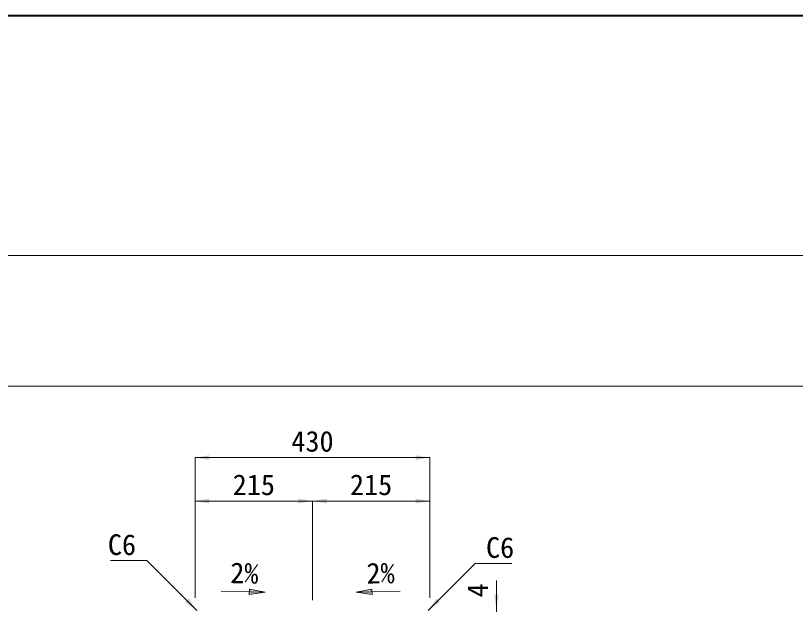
# Model space of a CAD drawing. Units: millimetres at full size, sheet at 1:40. Extents: x 69750 to 116230, y -28801 to 513.
# Drawn here: x 93038 to 94468, y -17628 to -16548 of the extents above; entities that cross this region are included whole.
import ezdxf
from ezdxf.enums import TextEntityAlignment as Align

# ---------------------------------------------------------------- set-up
doc = ezdxf.new("R2010")
doc.units = ezdxf.units.MM
doc.header["$LTSCALE"] = 40
for name, color, linetype, lineweight in [('図枠', 7, 'Continuous', 5), ('寸法線', 7, 'Continuous', 9), ('引出線', 4, 'Continuous', 9)]:
    doc.layers.add(name, color=color, linetype=linetype, lineweight=lineweight)
doc.styles.add('ＭＳ ゴシック', font='')
doc.styles.get('ＭＳ ゴシック').set_extended_font_data('MS Gothic')

# ---------------------------------------------------------------- blocks, each defined once
blk = doc.blocks.new('filled_arrow')
at = {"color": 0, "linetype": 'Continuous', "lineweight": -2}
blk.add_solid([(7.5, 1.25), (0, 0), (7.5, -1.25)], dxfattribs=at)

msp = doc.modelspace()

# ---------------------------------------------------------------- hatches: boundary and pattern name
at = {"layer": '引出線'}
for points in [[(93466.66, -17600.15), (93466.47, -17609.9), (93495.81, -17605.61)], [(93691.42, -17600.15), (93691.62, -17609.9), (93662.28, -17605.61)]]:
    msp.add_hatch(color=256, dxfattribs=at).paths.add_polyline_path(points)

# ---------------------------------------------------------------- linework, layer by layer
at = {"layer": '図枠', "lineweight": 40}
msp.add_line((83229.71, -16547.79), (98829.71, -16547.79), dxfattribs=at)
at = {"layer": '図枠', "lineweight": 13}
for p, q in [((83829.71, -16987.79), (98229.71, -16987.79)), ((83829.71, -17227.79), (98229.71, -17227.79))]:
    msp.add_line(p, q, dxfattribs=at)
at = {"layer": '寸法線'}
for p, q in [((93367.32, -17358.79), (93797.33, -17358.79)), ((93367.32, -17615.88), (93367.32, -17358.79)), ((93797.33, -17615.88), (93797.33, -17358.79)), ((93367.33, -17438.5), (93582.33, -17438.5)), ((93367.33, -17615.88), (93367.33, -17438.5)), ((93582.33, -17620.18), (93582.33, -17438.5)), ((93582.33, -17438.5), (93797.33, -17438.5)), ((93582.33, -17620.18), (93582.33, -17438.5)), ((93797.33, -17615.88), (93797.33, -17438.5)), ((93919.56, -17692.18), (93919.56, -17583.88))]:
    msp.add_line(p, q, dxfattribs=at)
at = {"layer": '引出線', "lineweight": 13}
for p, q in [((93415.07, -17603.99), (93495.81, -17605.61)), ((93743.01, -17603.99), (93662.27, -17605.61))]:
    msp.add_line(p, q, dxfattribs=at)
at = {"layer": '引出線'}
for points in [[(93370.33, -17638.94), (93278.83, -17547.44), (93211.72, -17547.44)], [(93794.32, -17638.94), (93880.57, -17552.69), (93947.68, -17552.69)]]:
    msp.add_lwpolyline(points, dxfattribs=at)
at = {"layer": '引出線', "lineweight": 13}
for points in [[(93466.66, -17600.15), (93466.47, -17609.9), (93495.81, -17605.61)], [(93691.42, -17600.15), (93691.62, -17609.9), (93662.28, -17605.61)]]:
    msp.add_lwpolyline(points, close=True, dxfattribs=at)

# ---------------------------------------------------------------- block references
at = {"layer": '寸法線', "xscale": 3.47, "yscale": 3.47}
for p in [(93367.32, -17358.79), (93367.33, -17438.5), (93582.33, -17438.5)]:
    msp.add_blockref('filled_arrow', p, dxfattribs=at)
for p, rotation in [((93797.33, -17358.79), 180), ((93582.33, -17438.5), 180), ((93797.33, -17438.5), 180), ((93919.56, -17635.88), 90)]:
    msp.add_blockref('filled_arrow', p, dxfattribs=dict(at, rotation=rotation))
at = {"layer": '引出線', "xscale": 3.47, "yscale": 3.47}
for p, rotation in [((93370.33, -17638.94), 135), ((93794.32, -17638.94), 45)]:
    msp.add_blockref('filled_arrow', p, dxfattribs=dict(at, rotation=rotation))

# ---------------------------------------------------------------- texts
at = {"layer": '寸法線', "style": 'ＭＳ ゴシック'}
for s, p in [('430', (93582.33, -17328.79)), ('215', (93474.83, -17408.5)), ('215', (93689.83, -17408.5))]:
    msp.add_text(s, height=37.98, dxfattribs=at).set_placement(p, align=Align.MIDDLE_CENTER)
msp.add_text('4', height=37.98, rotation=90, dxfattribs=at).set_placement((93885.21, -17602.2), align=Align.MIDDLE_CENTER)
at = {"layer": '引出線', "style": 'ＭＳ ゴシック'}
msp.add_text('C6', height=37.98, dxfattribs=at).set_placement((93258.83, -17499.44), align=Align.TOP_RIGHT)
msp.add_text('C6', height=37.98, dxfattribs=at).set_placement((93900.57, -17504.69), align=Align.TOP_LEFT)
for rotation, p in [(359, (93457.45, -17570.43)), (1, (93707.2, -17570.43))]:
    msp.add_text('2%', height=37.98, rotation=rotation, dxfattribs=at).set_placement(p, align=Align.MIDDLE_CENTER)

doc.saveas('drawing.dxf')
